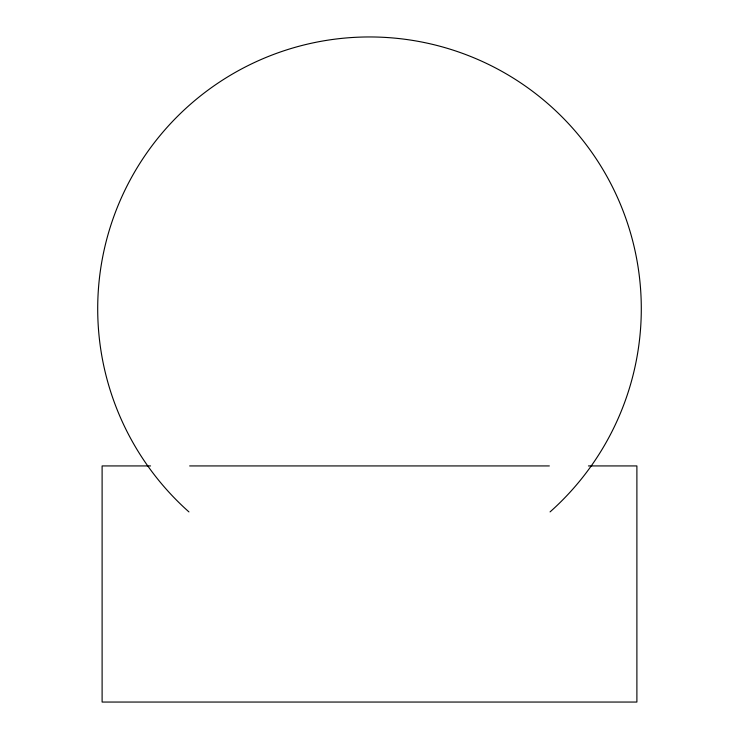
<?xml version="1.0" encoding="UTF-8"?>
<svg xmlns="http://www.w3.org/2000/svg" width="739" height="739" viewBox="0 0 739 739"><rect width="100%" height="100%" fill="white"/><g stroke="black" fill="none" stroke-linecap="round" stroke-linejoin="round"><path stroke-width="1.11" d="M150.571 465.93L102.111 465.93L102.111 702.05L636.889 702.05L636.889 465.93L588.429 465.93M189.655 465.93L549.345 465.93M188.944 511.905A271.795 271.795 0 0 1 173.582 120.365A271.795 271.795 0 0 1 565.418 120.365A271.795 271.795 0 0 1 550.056 511.905"/></g></svg>
